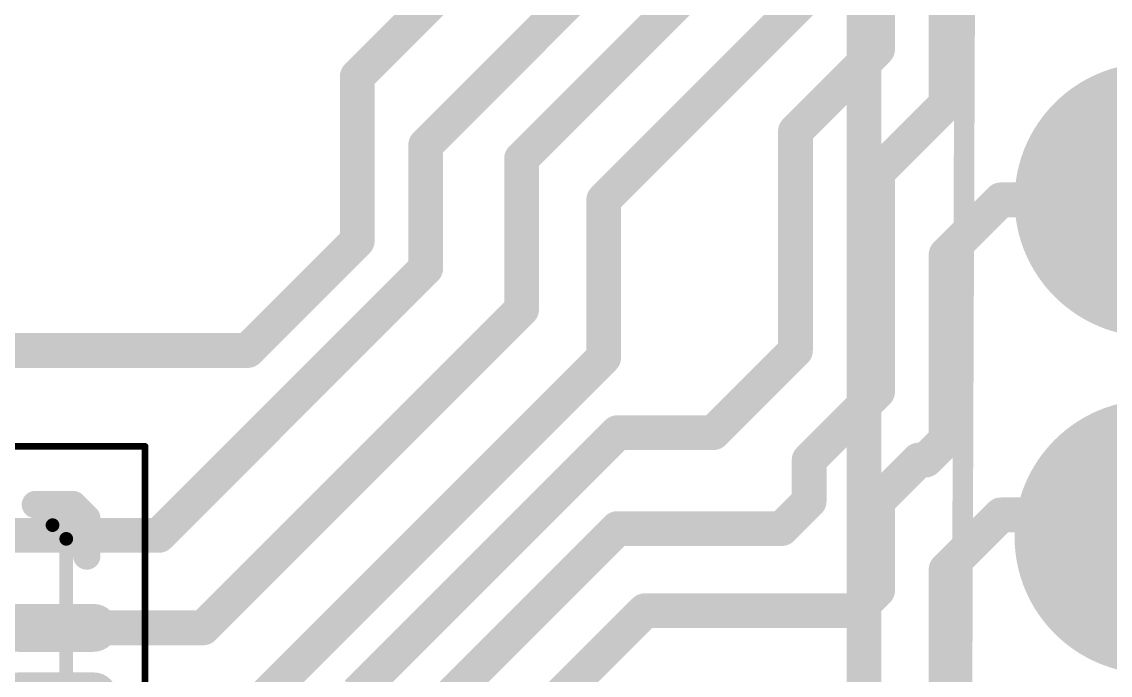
# Model space of a CAD drawing. Extents: x 87 to 200, y 48 to 111.
# Drawn here: x 111.32 to 119.27, y 86.81 to 91.58 of the extents above; entities that cross this region are included whole.
import ezdxf

# ---------------------------------------------------------------- set-up
doc = ezdxf.new("R2010")
doc.units = 0
doc.layers.get('0').update_dxf_attribs({"linetype": 'CONTINUOUS'})
for name, color, linetype in [('BOTTOMLAYER', 5, 'CONTINUOUS'), ('INTERNALPLANE1', 76, 'CONTINUOUS'), ('INTERNALPLANE2', 16, 'CONTINUOUS'), ('MECHANICAL13', 56, 'CONTINUOUS'), ('MECHANICAL15', 56, 'CONTINUOUS'), ('MULTILAYER', 9, 'CONTINUOUS'), ('TOPLAYER', 1, 'CONTINUOUS'), ('TOPOVERLAY', 2, 'CONTINUOUS'), ('TOPPASTE', 8, 'CONTINUOUS'), ('TOPSOLDER', 216, 'CONTINUOUS')]:
    doc.layers.add(name, color=color, linetype=linetype)

# ---------------------------------------------------------------- blocks, each defined once
blk = doc.blocks.new('PLD_8_12')
at = {"layer": 'BOTTOMLAYER'}
h = blk.add_hatch(color=5, dxfattribs=at)
edge = h.paths.add_edge_path()
edge.add_arc((-2.46, -0.5), 1, 180, 360)
edge.add_line((-1.46, -0.5), (-1.46, 0.5))
edge.add_arc((-2.46, 0.5), 1, 0, 180)
edge.add_line((-3.46, 0.5), (-3.46, -0.5))
h = blk.add_hatch(color=5, dxfattribs=at)
edge = h.paths.add_edge_path()
edge.add_arc((0, -0.5), 1, 180, 360)
edge.add_line((1, -0.5), (1, 0.5))
edge.add_arc((0, 0.5), 1, 0, 180)
edge.add_line((-1, 0.5), (-1, -0.5))
at = {"layer": 'INTERNALPLANE1'}
h = blk.add_hatch(color=76, dxfattribs=at)
edge = h.paths.add_edge_path()
edge.add_arc((-2.46, 0), 1.008, 0, 360)
h = blk.add_hatch(color=76, dxfattribs=at)
edge = h.paths.add_edge_path()
edge.add_arc((0, 0), 1.008, 0, 360)
at = {"layer": 'INTERNALPLANE2'}
h = blk.add_hatch(color=16, dxfattribs=at)
edge = h.paths.add_edge_path()
edge.add_arc((-2.46, 0), 1.008, 0, 360)
h = blk.add_hatch(color=16, dxfattribs=at)
edge = h.paths.add_edge_path()
edge.add_arc((0, 0), 1.008, 0, 360)
at = {"layer": 'MULTILAYER'}
h = blk.add_hatch(color=9, dxfattribs=at)
edge = h.paths.add_edge_path()
edge.add_arc((-2.46, -0.5), 1, 180, 360)
edge.add_line((-1.46, -0.5), (-1.46, 0.5))
edge.add_arc((-2.46, 0.5), 1, 0, 180)
edge.add_line((-3.46, 0.5), (-3.46, -0.5))
h = blk.add_hatch(color=9, dxfattribs=at)
edge = h.paths.add_edge_path()
edge.add_arc((0, -0.5), 1, 180, 360)
edge.add_line((1, -0.5), (1, 0.5))
edge.add_arc((0, 0.5), 1, 0, 180)
edge.add_line((-1, 0.5), (-1, -0.5))
at = {"layer": 'TOPLAYER'}
h = blk.add_hatch(color=1, dxfattribs=at)
edge = h.paths.add_edge_path()
edge.add_arc((-2.46, -0.5), 1, 180, 360)
edge.add_line((-1.46, -0.5), (-1.46, 0.5))
edge.add_arc((-2.46, 0.5), 1, 0, 180)
edge.add_line((-3.46, 0.5), (-3.46, -0.5))
h = blk.add_hatch(color=1, dxfattribs=at)
edge = h.paths.add_edge_path()
edge.add_arc((0, -0.5), 1, 180, 360)
edge.add_line((1, -0.5), (1, 0.5))
edge.add_arc((0, 0.5), 1, 0, 180)
edge.add_line((-1, 0.5), (-1, -0.5))
at = {"layer": 'TOPOVERLAY', "const_width": 0.15}
blk.add_lwpolyline([(6.67, -1.905), (-14.05, -1.825)], dxfattribs=at)
blk = doc.blocks.new('ESP8266_31')
at = {"layer": 'TOPLAYER'}
h = blk.add_hatch(color=1, dxfattribs=at)
edge = h.paths.add_edge_path()
edge.add_arc((1.75, -2.7), 0.125, 180, 360)
edge.add_line((1.875, -2.7), (1.875, -2.15))
edge.add_arc((1.75, -2.15), 0.125, 0, 180)
edge.add_line((1.625, -2.15), (1.625, -2.7))
at = {"layer": 'TOPPASTE'}
h = blk.add_hatch(color=8, dxfattribs=at)
edge = h.paths.add_edge_path()
edge.add_arc((1.75, -2.7), 0.125, 180, 360)
edge.add_line((1.875, -2.7), (1.875, -2.15))
edge.add_arc((1.75, -2.15), 0.125, 0, 180)
edge.add_line((1.625, -2.15), (1.625, -2.7))
at = {"layer": 'TOPSOLDER'}
h = blk.add_hatch(color=216, dxfattribs=at)
edge = h.paths.add_edge_path()
edge.add_arc((1.25, -2.7), 0.175, 180, 360)
edge.add_line((1.425, -2.7), (1.425, -2.15))
edge.add_arc((1.25, -2.15), 0.175, 0, 180)
edge.add_line((1.075, -2.15), (1.075, -2.7))
h = blk.add_hatch(color=216, dxfattribs=at)
edge = h.paths.add_edge_path()
edge.add_arc((1.75, -2.7), 0.175, 180, 360)
edge.add_line((1.925, -2.7), (1.925, -2.15))
edge.add_arc((1.75, -2.15), 0.175, 0, 180)
edge.add_line((1.575, -2.15), (1.575, -2.7))
at = {"layer": 'MECHANICAL13', "const_width": 0.1}
for points in [[(2.5, 2.4), (2.5, -2.4)], [(2.5, -2.4), (2.4, -2.5)], [(-2.4, -2.5), (2.4, -2.5)]]:
    blk.add_lwpolyline(points, dxfattribs=at)
at = {"layer": 'MECHANICAL13', "const_width": 0.05}
for points in [[(2.475, -2.4, 1), (2.525, -2.4, 1)], [(2.475, -2.4, 1), (2.525, -2.4, 1)], [(2.375, -2.5, 1), (2.425, -2.5, 1)], [(2.375, -2.5, 1), (2.425, -2.5, 1)]]:
    blk.add_lwpolyline(points, format="xyb", close=True, dxfattribs=at)
at = {"layer": 'MECHANICAL15', "const_width": 0.05}
for points in [[(3.075, 3.075), (3.075, -3.075)], [(-3.075, -3.075), (3.075, -3.075)]]:
    blk.add_lwpolyline(points, dxfattribs=at)
at = {"layer": 'MECHANICAL15', "const_width": 0.025}
blk.add_lwpolyline([(3.0625, -3.075, 1), (3.0875, -3.075, 1)], format="xyb", close=True, dxfattribs=at)
blk.add_lwpolyline([(3.0625, -3.075, 1), (3.0875, -3.075, 1)], format="xyb", close=True, dxfattribs=at)
at = {"layer": 'TOPOVERLAY', "const_width": 0.2}
for points in [[(2.65, -2.275), (2.65, -2.55)], [(2.65, -2.55), (2.55, -2.65)], [(2.275, -2.65), (2.55, -2.65)]]:
    blk.add_lwpolyline(points, dxfattribs=at)
at = {"layer": 'TOPOVERLAY', "const_width": 0.1}
for points in [[(2.6, -2.275, 1), (2.7, -2.275, 1)], [(2.6, -2.55, 1), (2.7, -2.55, 1)], [(2.6, -2.55, 1), (2.7, -2.55, 1)], [(2.225, -2.65, 1), (2.325, -2.65, 1)], [(2.5, -2.65, 1), (2.6, -2.65, 1)], [(2.5, -2.65, 1), (2.6, -2.65, 1)]]:
    blk.add_lwpolyline(points, format="xyb", close=True, dxfattribs=at)

msp = doc.modelspace()

# ---------------------------------------------------------------- linework, layer by layer
at = {"layer": 'BOTTOMLAYER', "const_width": 0.254}
msp.add_lwpolyline([(117.474, 86.484), (117.474, 98.9)], dxfattribs=at)
at = {"layer": 'TOPLAYER', "const_width": 0.254}
for points in [[(113.774, 91.184), (115.474, 92.884)], [(117.574, 91.384), (117.574, 92.584)], [(114.274, 90.684), (116.074, 92.484)], [(118.074, 90.984), (118.074, 92.284)], [(114.974, 90.584), (116.574, 92.184)], [(115.574, 90.284), (117.074, 91.784)], [(116.974, 90.784), (117.574, 91.384)], [(113.774, 89.984), (113.774, 91.184)], [(117.574, 90.484), (118.074, 90.984)], [(116.974, 89.184), (116.974, 90.784)], [(114.274, 89.784), (114.274, 90.684)], [(114.974, 89.484), (114.974, 90.584)], [(117.574, 88.884), (117.574, 90.484)], [(115.574, 89.134), (115.574, 90.284)], [(118.074, 89.884), (118.474, 90.284)], [(118.474, 90.284), (119.074, 90.284)], [(112.974, 89.184), (113.774, 89.984)], [(118.074, 88.5328), (118.074, 89.884)], [(112.324, 87.834), (114.274, 89.784)], [(112.649, 87.159), (114.974, 89.484)], [(110.874, 89.184), (112.974, 89.184)], [(113.099, 86.659), (115.574, 89.134)], [(116.374, 88.584), (116.974, 89.184)], [(117.074, 88.384), (117.574, 88.884)], [(113.774, 86.684), (115.674, 88.584)], [(115.674, 88.584), (116.374, 88.584)], [(117.9252, 88.384), (118.074, 88.5328)], [(117.074, 88.084), (117.074, 88.384)], [(117.574, 88.084), (117.874, 88.384)], [(117.874, 88.384), (117.9252, 88.384)], [(116.874, 87.884), (117.074, 88.084)], [(117.574, 87.4328), (117.574, 88.084)], [(118.074, 87.584), (118.474, 87.984)], [(118.474, 87.984), (120.274, 87.984)], [(114.374, 86.584), (115.674, 87.884)], [(115.674, 87.884), (116.874, 87.884)], [(110.899, 87.834), (112.324, 87.834)], [(118.074, 85.484), (118.074, 87.584)], [(117.4252, 87.284), (117.574, 87.4328)], [(114.874, 86.284), (115.874, 87.284)], [(115.874, 87.284), (117.4252, 87.284)], [(111.574, 87.159), (112.649, 87.159)]]:
    msp.add_lwpolyline(points, dxfattribs=at)
at = {"layer": 'TOPLAYER', "const_width": 0.127}
for points in [[(117.5105, 91.384, 1), (117.6375, 91.384, 1)], [(117.5105, 91.384, 1), (117.6375, 91.384, 1)], [(113.7105, 91.184, 1), (113.8375, 91.184, 1)], [(113.7105, 91.184, 1), (113.8375, 91.184, 1)], [(118.0105, 90.984, 1), (118.1375, 90.984, 1)], [(118.0105, 90.984, 1), (118.1375, 90.984, 1)], [(116.9105, 90.784, 1), (117.0375, 90.784, 1)], [(116.9105, 90.784, 1), (117.0375, 90.784, 1)], [(114.2105, 90.684, 1), (114.3375, 90.684, 1)], [(114.2105, 90.684, 1), (114.3375, 90.684, 1)], [(114.9105, 90.584, 1), (115.0375, 90.584, 1)], [(114.9105, 90.584, 1), (115.0375, 90.584, 1)], [(117.5105, 90.484, 1), (117.6375, 90.484, 1)], [(117.5105, 90.484, 1), (117.6375, 90.484, 1)], [(115.5105, 90.284, 1), (115.6375, 90.284, 1)], [(115.5105, 90.284, 1), (115.6375, 90.284, 1)], [(118.4105, 90.284, 1), (118.5375, 90.284, 1)], [(118.4105, 90.284, 1), (118.5375, 90.284, 1)], [(119.0105, 90.284, 1), (119.1375, 90.284, 1)], [(113.7105, 89.984, 1), (113.8375, 89.984, 1)], [(113.7105, 89.984, 1), (113.8375, 89.984, 1)], [(118.0105, 89.884, 1), (118.1375, 89.884, 1)], [(118.0105, 89.884, 1), (118.1375, 89.884, 1)], [(114.2105, 89.784, 1), (114.3375, 89.784, 1)], [(114.2105, 89.784, 1), (114.3375, 89.784, 1)], [(114.9105, 89.484, 1), (115.0375, 89.484, 1)], [(114.9105, 89.484, 1), (115.0375, 89.484, 1)], [(112.9105, 89.184, 1), (113.0375, 89.184, 1)], [(112.9105, 89.184, 1), (113.0375, 89.184, 1)], [(115.5105, 89.134, 1), (115.6375, 89.134, 1)], [(115.5105, 89.134, 1), (115.6375, 89.134, 1)], [(116.9105, 89.184, 1), (117.0375, 89.184, 1)], [(116.9105, 89.184, 1), (117.0375, 89.184, 1)], [(117.5105, 88.884, 1), (117.6375, 88.884, 1)], [(117.5105, 88.884, 1), (117.6375, 88.884, 1)], [(115.6105, 88.584, 1), (115.7375, 88.584, 1)], [(115.6105, 88.584, 1), (115.7375, 88.584, 1)], [(116.3105, 88.584, 1), (116.4375, 88.584, 1)], [(116.3105, 88.584, 1), (116.4375, 88.584, 1)], [(118.0105, 88.5328, 1), (118.1375, 88.5328, 1)], [(118.0105, 88.5328, 1), (118.1375, 88.5328, 1)], [(117.0105, 88.384, 1), (117.1375, 88.384, 1)], [(117.0105, 88.384, 1), (117.1375, 88.384, 1)], [(117.8105, 88.384, 1), (117.9375, 88.384, 1)], [(117.8105, 88.384, 1), (117.9375, 88.384, 1)], [(117.8617, 88.384, 1), (117.9887, 88.384, 1)], [(117.8617, 88.384, 1), (117.9887, 88.384, 1)], [(117.0105, 88.084, 1), (117.1375, 88.084, 1)], [(117.0105, 88.084, 1), (117.1375, 88.084, 1)], [(117.5105, 88.084, 1), (117.6375, 88.084, 1)], [(117.5105, 88.084, 1), (117.6375, 88.084, 1)], [(118.4105, 87.984, 1), (118.5375, 87.984, 1)], [(118.4105, 87.984, 1), (118.5375, 87.984, 1)], [(115.6105, 87.884, 1), (115.7375, 87.884, 1)], [(115.6105, 87.884, 1), (115.7375, 87.884, 1)], [(116.8105, 87.884, 1), (116.9375, 87.884, 1)], [(116.8105, 87.884, 1), (116.9375, 87.884, 1)], [(112.2605, 87.834, 1), (112.3875, 87.834, 1)], [(112.2605, 87.834, 1), (112.3875, 87.834, 1)], [(118.0105, 87.584, 1), (118.1375, 87.584, 1)], [(118.0105, 87.584, 1), (118.1375, 87.584, 1)], [(117.5105, 87.4328, 1), (117.6375, 87.4328, 1)], [(117.5105, 87.4328, 1), (117.6375, 87.4328, 1)], [(115.8105, 87.284, 1), (115.9375, 87.284, 1)], [(115.8105, 87.284, 1), (115.9375, 87.284, 1)], [(117.3617, 87.284, 1), (117.4887, 87.284, 1)], [(117.3617, 87.284, 1), (117.4887, 87.284, 1)], [(111.5105, 87.159, 1), (111.6375, 87.159, 1)], [(112.5855, 87.159, 1), (112.7125, 87.159, 1)], [(112.5855, 87.159, 1), (112.7125, 87.159, 1)]]:
    msp.add_lwpolyline(points, format="xyb", close=True, dxfattribs=at)

# ---------------------------------------------------------------- block references
for name, p, rotation in [('PLD_8_12', (120.074, 87.824), 270), ('ESP8266_31', (109.149, 85.409), 90)]:
    msp.add_blockref(name, p, dxfattribs=dict(rotation=rotation))

doc.saveas('drawing.dxf')
